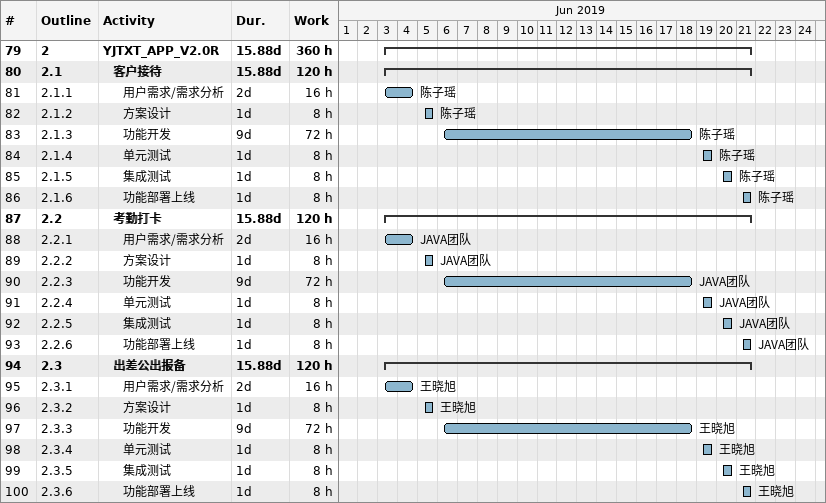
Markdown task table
| ID | WBS | Task | Duration | Start | Finish | Resources | Work (h) |
|---|---|---|---|---|---|---|---|
| 79 | 2 | **YJTXT_APP_V2.0R** | 15.88d | 2019-06-03 | 2019-06-21 |  | 360 |
| 80 | 2.1 | **客户接待** | 15.88d | 2019-06-03 | 2019-06-21 |  | 120 |
| 81 | 2.1.1 | 用户需求/需求分析 | 2d | 2019-06-03 | 2019-06-04 | 陈子瑶 | 16 |
| 82 | 2.1.2 | 方案设计 | 1d | 2019-06-05 | 2019-06-05 | 陈子瑶 | 8 |
| 83 | 2.1.3 | 功能开发 | 9d | 2019-06-06 | 2019-06-18 | 陈子瑶 | 72 |
| 84 | 2.1.4 | 单元测试 | 1d | 2019-06-19 | 2019-06-19 | 陈子瑶 | 8 |
| 85 | 2.1.5 | 集成测试 | 1d | 2019-06-20 | 2019-06-20 | 陈子瑶 | 8 |
| 86 | 2.1.6 | 功能部署上线 | 1d | 2019-06-21 | 2019-06-21 | 陈子瑶 | 8 |
| 87 | 2.2 | **考勤打卡** | 15.88d | 2019-06-03 | 2019-06-21 |  | 120 |
| 88 | 2.2.1 | 用户需求/需求分析 | 2d | 2019-06-03 | 2019-06-04 | JAVA团队 | 16 |
| 89 | 2.2.2 | 方案设计 | 1d | 2019-06-05 | 2019-06-05 | JAVA团队 | 8 |
| 90 | 2.2.3 | 功能开发 | 9d | 2019-06-06 | 2019-06-18 | JAVA团队 | 72 |
| 91 | 2.2.4 | 单元测试 | 1d | 2019-06-19 | 2019-06-19 | JAVA团队 | 8 |
| 92 | 2.2.5 | 集成测试 | 1d | 2019-06-20 | 2019-06-20 | JAVA团队 | 8 |
| 93 | 2.2.6 | 功能部署上线 | 1d | 2019-06-21 | 2019-06-21 | JAVA团队 | 8 |
| 94 | 2.3 | **出差公出报备** | 15.88d | 2019-06-03 | 2019-06-21 |  | 120 |
| 95 | 2.3.1 | 用户需求/需求分析 | 2d | 2019-06-03 | 2019-06-04 | 王晓旭 | 16 |
| 96 | 2.3.2 | 方案设计 | 1d | 2019-06-05 | 2019-06-05 | 王晓旭 | 8 |
| 97 | 2.3.3 | 功能开发 | 9d | 2019-06-06 | 2019-06-18 | 王晓旭 | 72 |
| 98 | 2.3.4 | 单元测试 | 1d | 2019-06-19 | 2019-06-19 | 王晓旭 | 8 |
| 99 | 2.3.5 | 集成测试 | 1d | 2019-06-20 | 2019-06-20 | 王晓旭 | 8 |
| 100 | 2.3.6 | 功能部署上线 | 1d | 2019-06-21 | 2019-06-21 | 王晓旭 | 8 |
